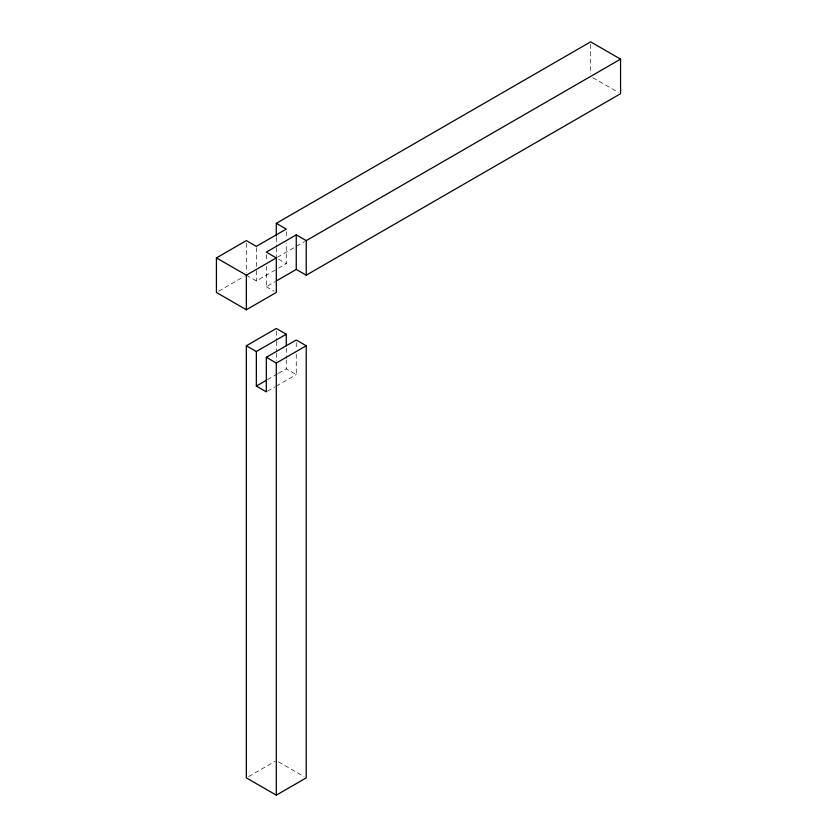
<?xml version="1.0" encoding="UTF-8"?>
<svg xmlns="http://www.w3.org/2000/svg" width="837" height="837" viewBox="0 0 837 837"><rect width="100%" height="100%" fill="white"/><g stroke="black" fill="none" stroke-linecap="round" stroke-linejoin="round"><path stroke-width="0.63" stroke-dasharray="4.18 3.14" d="M218.645 291.192L244.142 276.461M277.434 257.252L304.563 241.579M246.36 275.185L256.342 280.95L277.413 268.782M278.512 268.143L286.275 263.665L286.275 243.18M266.323 266.218L266.323 286.704L275.195 281.588M267.432 379.684L277.413 373.93M278.512 373.292L286.275 368.803L296.256 374.568L296.256 354.082M267.432 391.214L275.195 386.736M276.304 386.087L296.256 374.568M248.579 776.59L275.195 761.22M592.858 77.695L618.355 92.426M278.512 259.177L286.275 263.665M266.323 286.704L274.086 291.192M278.512 761.858L304.019 776.59M590.64 44.413L590.64 73.855M296.256 342.563L296.256 348.966M286.275 231.65L286.275 238.053M286.275 348.318L286.275 358.56M286.275 359.847L286.275 368.803M276.304 237.415L276.304 246.381M276.304 247.658L276.304 256.624M276.304 331.086L276.304 340.23M276.304 341.527L276.304 351.979M276.304 353.277L276.304 361.113M266.323 254.699L266.323 261.102M256.342 247.658L256.342 269.42M256.342 270.707L256.342 280.95M246.36 243.18L246.36 272.621"/><path stroke-width="1.26" d="M276.304 280.95L296.256 269.42L306.237 275.185L620.573 93.702L620.573 59.134L306.237 240.617L296.256 234.852L266.323 252.136L276.304 257.901L276.304 292.469L246.36 309.753L216.427 292.469L216.427 257.901L246.36 240.617L256.342 246.381L286.275 229.097L276.304 223.333L276.304 236.139M276.304 223.333L590.64 41.85L620.573 59.134M216.427 257.901L246.36 275.185L276.304 257.901M286.275 334.235L256.342 351.519L256.342 386.087L266.323 391.852L266.323 357.284L296.256 340L306.237 345.765L306.237 777.866L276.304 795.15L246.36 777.866L246.36 345.765L276.304 328.481L286.275 334.235L286.275 345.765M266.323 357.284L276.304 363.049L306.237 345.765M256.342 386.087L266.323 380.333M246.36 345.765L256.342 351.519M306.237 240.617L306.237 275.185M296.256 234.852L296.256 269.42M276.304 363.049L276.304 795.15M246.36 275.185L246.36 309.753"/></g></svg>
